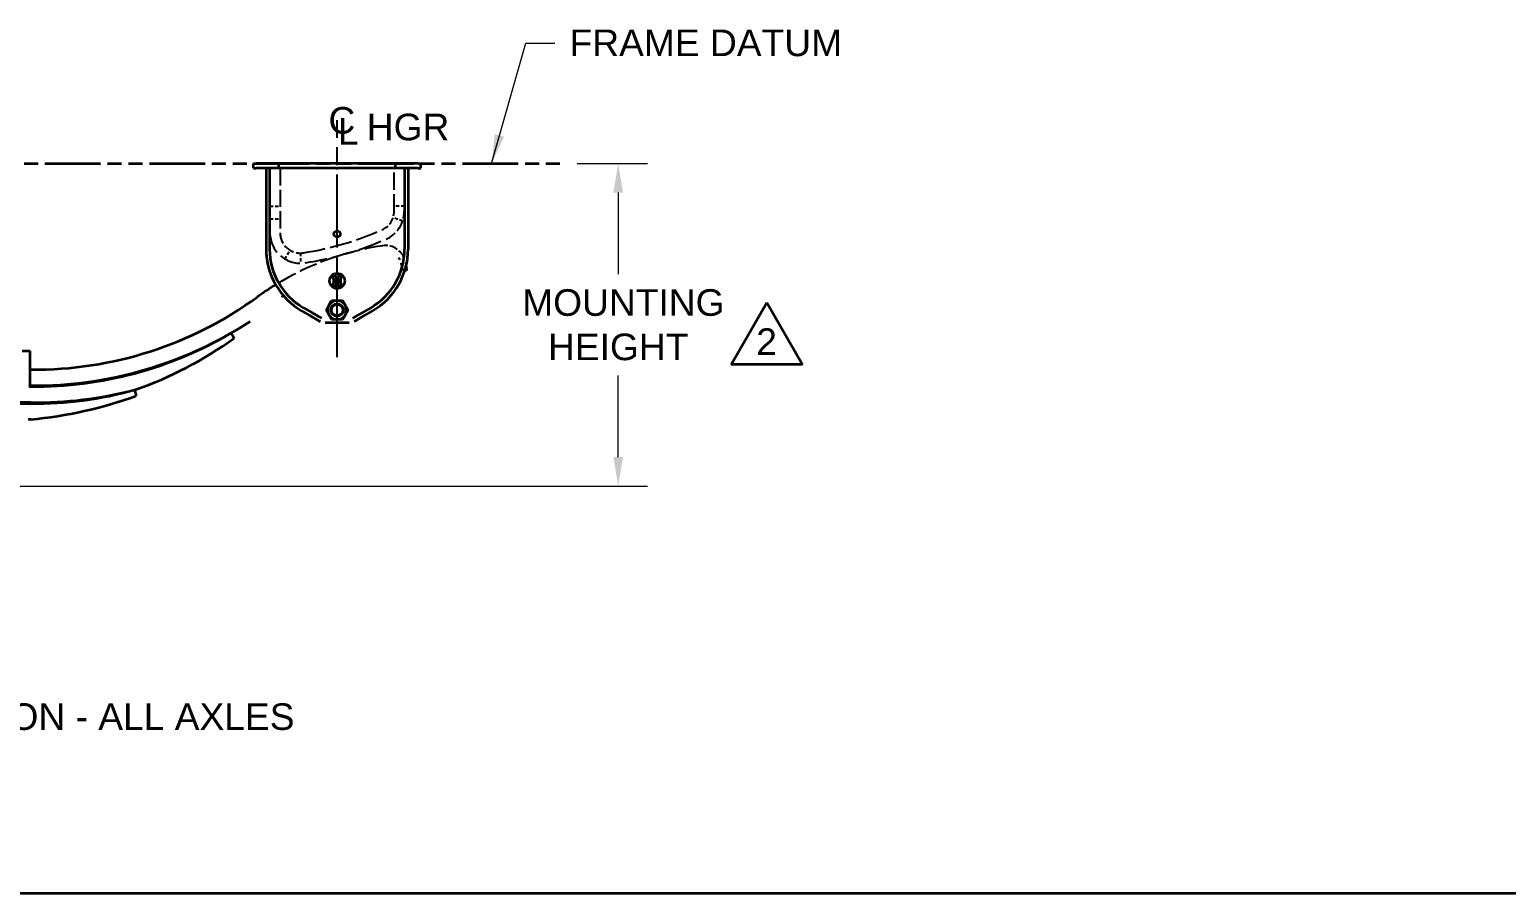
# Model space of a CAD drawing. Header units: inches. Extents: x 8 to 267, y 4 to 172.
# Drawn here: x 104.9 to 177.8, y 4.1 to 46.7 of the extents above; entities that cross this region are included whole.
import ezdxf
from ezdxf.enums import TextEntityAlignment as Align

# ---------------------------------------------------------------- set-up
doc = ezdxf.new("R2010")
doc.units = ezdxf.units.IN
doc.header["$LTSCALE"] = 8
doc.header["$MEASUREMENT"] = 0
for name, pattern in [('CHAIN', [0.7087, 0.4724, -0.0591, 0.1181, -0.0591]), ('DASHED', [0.2067, 0.1654, -0.0413]), ('DOUBLE_DASH_CHAIN', [1.2403, 0.6614, -0.0827, 0.1654, -0.0827, 0.1654, -0.0827])]:
    doc.linetypes.add(name, pattern=pattern)
for name, color, linetype, lineweight in [('Centerline(Hutchens)', 7, 'Continuous', 25), ('Dimensions(Hutchens)', 7, 'Continuous', 25), ('Hidden Edges(Hutchens)', 7, 'DASHED', 25), ('Phantom Lines(Hutchens)', 7, 'DOUBLE_DASH_CHAIN', 70), ('Sketch Geometry(Hutchens)', 7, 'Continuous', 35), ('Symbols(Hutchens)', 7, 'Continuous', 25), ('Visible Edges(Hutchens)', 7, 'Continuous', 35)]:
    doc.layers.add(name, color=color, linetype=linetype, lineweight=lineweight)
doc.styles.add('Hutchens .164', font='ARIAL.TTF')
doc.styles.add('Hutchens .180', font='ARIAL.TTF')
doc.dimstyles.new('HUTCHENS STD DIM X.XX', dxfattribs={"dimscale": 8, "dimtxt": 0.164, "dimasz": 0.18, "dimexe": 0.18, "dimexo": 0.0625, "dimgap": 0.09, "dimtad": 0, "dimtih": 1, "dimtoh": 1, "dimrnd": 1e-08, "dimzin": 4, "dimdsep": 46, "dimtxsty": 'Hutchens .164', "dimcen": 0.09, "dimclrd": 211, "dimclre": 211, "dimclrt": 7, "dimadec": 0, "dimazin": 1, "dimtfac": 0.762195, "dimtofl": 0, "dimtmove": 0, "dimatfit": 3, "dimfxl": 0, "dimtolj": 1, "dimtzin": 0, "dimlwd": 9, "dimlwe": 9, "dimarcsym": 0})
doc.dimstyles.new('HUTCHENS STD DIM X.XX$7', dxfattribs={"dimscale": 8, "dimtxt": 0.164, "dimasz": 0.18, "dimexe": 0.18, "dimexo": 0.0625, "dimgap": 0.09, "dimtad": 0, "dimtih": 1, "dimtoh": 1, "dimrnd": 1e-08, "dimzin": 4, "dimdsep": 46, "dimtxsty": 'Hutchens .164', "dimcen": 0.09, "dimclrd": 7, "dimclre": 211, "dimclrt": 7, "dimadec": 0, "dimazin": 1, "dimtfac": 0.762195, "dimtofl": 0, "dimtmove": 0, "dimatfit": 3, "dimfxl": 0, "dimtolj": 1, "dimtzin": 0, "dimlwd": 9, "dimlwe": 9, "dimarcsym": 0})

# ---------------------------------------------------------------- blocks, each defined once
blk = doc.blocks.new('Borders D-SIZE')
at = {"layer": 'Sketch Geometry(Hutchens)'}
blk.add_line((32.9537, 0.5117), (0.9537, 0.5117), dxfattribs=at)
at = {"layer": 'Symbols(Hutchens)', "color": 7}
for tag, p, height, style in [('PART_NO_001', (33.0044, 3.3072), 0.164, 'Hutchens .164'), ('REV_001', (32.9953, 1.6532), 0.18, 'Hutchens .180'), ('Sheet_number_001', (33.0516, 1.1699), 0.164, 'Hutchens .164'), ('SHTS_(TOTAL)_001', (33.0533, 0.7091), 0.164, 'Hutchens .164')]:
    blk.add_attdef(tag, p, '', height=height, rotation=270, dxfattribs=dict(at, style=style))
blk = doc.blocks.new('CL HGR')
at = {"layer": 'Symbols(Hutchens)', "color": 7, "char_height": 0.164, "attachment_point": 5, "style": 'Hutchens .164'}
for s, insert in [('C', (0.0294, -0.0028)), ('L', (0.068, -0.0698)), ('HGR', (0.4373, -0.044))]:
    blk.add_mtext(s, dxfattribs=dict(at, insert=insert))
blk = doc.blocks.new('*D58')
at = {"layer": 'Defpoints', "color": 0, "linetype": 'Continuous'}
for p in [(131.441, 40.095), (133.972, 40.095), (100.975, 24.174)]:
    blk.add_point(p, dxfattribs=at)
at = {"layer": 'Dimensions(Hutchens)', "color": 211, "linetype": 'Continuous', "lineweight": 9}
for p, q in [((131.941, 40.095), (135.412, 40.095)), ((133.972, 38.655), (133.972, 34.638)), ((133.972, 25.614), (133.972, 29.631)), ((101.475, 24.174), (135.412, 24.174))]:
    blk.add_line(p, q, dxfattribs=at)
at = {"layer": 'Dimensions(Hutchens)', "color": 211, "linetype": 'Continuous'}
for points in [[(133.732, 38.655), (134.212, 38.655), (133.972, 40.095)], [(133.732, 25.614), (134.212, 25.614), (133.972, 24.174)]]:
    blk.add_solid(points, dxfattribs=at)
at = {"layer": 'Dimensions(Hutchens)', "color": 7, "linetype": 'Continuous', "lineweight": 9, "insert": (133.972, 32.134), "char_height": 1.312, "attachment_point": 5, "style": 'Hutchens .164'}
blk.add_mtext('\\A1; MOUNTING\\PHEIGHT', dxfattribs=at)
blk = doc.blocks.new('FLAG')
at = {"layer": 'Sketch Geometry(Hutchens)'}
for p, q in [((-0.22, -0.1905), (0, 0.1905)), ((0, 0.1905), (0.22, -0.1905)), ((0.22, -0.1905), (-0.22, -0.1905))]:
    blk.add_line(p, q, dxfattribs=at)
at = {"layer": 'Symbols(Hutchens)', "color": 7, "style": 'Hutchens .164'}
blk.add_attdef('NO:', text='', height=0.164, dxfattribs=at).set_placement((-0.0034, -0.0497), align=Align.MIDDLE_CENTER)

msp = doc.modelspace()

# ---------------------------------------------------------------- linework, layer by layer
at = {"layer": 'Centerline(Hutchens)', "linetype": 'CHAIN', "ltscale": 0.954115}
msp.add_line((120.1101, 30.5368), (120.1101, 42.2351), dxfattribs=at)
at = {"layer": 'Hidden Edges(Hutchens)', "ltscale": 0.642537}
for p, q in [((116.7976, 36.6752), (116.7976, 39.8627)), ((117.2976, 39.8627), (117.2976, 36.6752)), ((122.9226, 37.7377), (122.9226, 39.8627)), ((123.4226, 39.8627), (123.4226, 37.7377))]:
    msp.add_line(p, q, dxfattribs=at)
at = {"layer": 'Hidden Edges(Hutchens)', "ltscale": 0.118944}
for p, q in [((116.7976, 37.9877), (117.2976, 37.9877)), ((123.4226, 37.9877), (122.9226, 37.9877)), ((116.7976, 37.3627), (117.2976, 37.3627)), ((123.3432, 37.2562), (122.8697, 37.4167)), ((117.5316, 35.3855), (117.7869, 35.8154)), ((118.3062, 35.6752), (118.3105, 35.1752))]:
    msp.add_line(p, q, dxfattribs=at)
at = {"layer": 'Hidden Edges(Hutchens)', "ltscale": 0.001489}
msp.add_line((123.2689, 35.1661), (123.2679, 35.1699), dxfattribs=at)
at = {"layer": 'Hidden Edges(Hutchens)', "ltscale": 0.298367}
msp.add_line((123.3497, 34.794), (123.2689, 35.1661), dxfattribs=at)
at = {"layer": 'Hidden Edges(Hutchens)', "ltscale": 0.084115}
msp.add_line((123.4805, 35.2019), (123.5076, 35.0219), dxfattribs=at)
at = {"layer": 'Hidden Edges(Hutchens)', "ltscale": 0.023474}
msp.add_line((123.4476, 34.8087), (123.3497, 34.794), dxfattribs=at)
at = {"layer": 'Hidden Edges(Hutchens)', "ltscale": 0.771961, "flags": 128}
msp.add_lwpolyline([(123.2004, 35.353), (123.1476, 35.4398)], dxfattribs=at)
at = {"layer": 'Hidden Edges(Hutchens)', "ltscale": 0.089693, "flags": 128}
msp.add_lwpolyline([(123.2004, 35.353), (123.2034, 35.3471)], dxfattribs=at)
at = {"layer": 'Hidden Edges(Hutchens)', "ltscale": 0.101731, "flags": 128}
msp.add_lwpolyline([(123.3994, 35.4699), (123.4047, 35.4583)], dxfattribs=at)
at = {"layer": 'Hidden Edges(Hutchens)', "ltscale": 0.275691}
msp.add_arc((121.9226, 37.7377), 1, 293.630861, 0, dxfattribs=at)
at = {"layer": 'Hidden Edges(Hutchens)', "ltscale": 0.413586}
msp.add_arc((121.9226, 37.7377), 1.5, 293.630861, 0, dxfattribs=at)
at = {"layer": 'Hidden Edges(Hutchens)', "ltscale": 0.784015}
msp.add_arc((118.2976, 36.6752), 1.5, 180, 279.041225, dxfattribs=at)
at = {"layer": 'Hidden Edges(Hutchens)', "ltscale": 0.411456}
msp.add_arc((118.2976, 36.6752), 1, 180, 279.041225, dxfattribs=at)
at = {"layer": 'Hidden Edges(Hutchens)', "ltscale": 0.814862}
msp.add_arc((115.9601, 51.3654), 15.875, 279.041225, 293.630861, dxfattribs=at)
at = {"layer": 'Hidden Edges(Hutchens)', "ltscale": 0.682576}
msp.add_arc((124.4315, 22.1643), 14.03, 98.559168, 121.606284, dxfattribs=at)
at = {"layer": 'Hidden Edges(Hutchens)', "ltscale": 0.840527}
msp.add_arc((115.9601, 51.3654), 16.375, 279.041225, 293.630861, dxfattribs=at)
at = {"layer": 'Hidden Edges(Hutchens)', "ltscale": 0.306081}
msp.add_arc((122.4922, 35.0492), 1, 24.876281, 98.558877, dxfattribs=at)
at = {"layer": 'Phantom Lines(Hutchens)', "lineweight": 35, "ltscale": 0.518808}
msp.add_line((79.9628, 40.0947), (131.441, 40.0947), dxfattribs=at)
at = {"layer": 'Visible Edges(Hutchens)'}
for p, q in [((115.9851, 40.0947), (116.1101, 40.0947)), ((115.9851, 39.8627), (115.9851, 40.0947)), ((117.2351, 40.0947), (116.1101, 40.0947)), ((117.6101, 40.0947), (117.2351, 40.0947)), ((117.2351, 39.8627), (117.2351, 40.0947)), ((120.0789, 40.0947), (117.6101, 40.0947)), ((120.1101, 40.0634), (120.0789, 40.0947)), ((120.0789, 40.0947), (120.1414, 40.0947)), ((120.1414, 40.0947), (120.1101, 40.0634)), ((122.6101, 40.0947), (120.1414, 40.0947)), ((122.9851, 40.0947), (122.6101, 40.0947)), ((124.1101, 40.0947), (122.9851, 40.0947)), ((122.9851, 39.8627), (122.9851, 40.0947)), ((124.1101, 40.0947), (124.2351, 40.0947)), ((124.2351, 39.8627), (124.2351, 40.0947)), ((115.9851, 39.8627), (116.1101, 39.8627)), ((117.2351, 39.8627), (116.1101, 39.8627)), ((116.6101, 39.8627), (116.6101, 35.8627)), ((116.7831, 39.8627), (116.7831, 35.8627)), ((117.6101, 39.8627), (117.2351, 39.8627)), ((120.0789, 39.8627), (117.6101, 39.8627)), ((120.0789, 39.8627), (120.1101, 39.8939)), ((120.0789, 39.8627), (120.1414, 39.8627)), ((120.1101, 39.8939), (120.1414, 39.8627)), ((122.6101, 39.8627), (120.1414, 39.8627)), ((122.9851, 39.8627), (122.6101, 39.8627)), ((124.1101, 39.8627), (122.9851, 39.8627)), ((123.4371, 39.8627), (123.4371, 35.8627)), ((123.6101, 39.8627), (123.6101, 35.8627)), ((124.1101, 39.8627), (124.2351, 39.8627)), ((123.5076, 35.0219), (123.5376, 34.8223)), ((119.8914, 34.4877), (119.8914, 34.4564)), ((120.0632, 34.5189), (119.9226, 34.5189)), ((119.9226, 34.4252), (119.9274, 34.4252)), ((119.9274, 34.4252), (119.9274, 34.1752)), ((120.0524, 34.4252), (120.0632, 34.4252)), ((120.0524, 34.4187), (120.0524, 34.4252)), ((120.0945, 34.4564), (120.0945, 34.4877)), ((120.1257, 34.4877), (120.1257, 34.4564)), ((120.2976, 34.5189), (120.157, 34.5189)), ((120.157, 34.4252), (120.1679, 34.4252)), ((120.1679, 34.4252), (120.1679, 34.4187)), ((120.2929, 34.4252), (120.2976, 34.4252)), ((120.2929, 34.1752), (120.2929, 34.4252)), ((120.3289, 34.4564), (120.3289, 34.4877)), ((123.5376, 34.8223), (123.4476, 34.8087)), ((119.8914, 34.1439), (119.8914, 34.1127)), ((119.9274, 34.1752), (119.9226, 34.1752)), ((119.9226, 34.0814), (120.0632, 34.0814)), ((120.0524, 34.1752), (120.0524, 34.1816)), ((120.0632, 34.1752), (120.0524, 34.1752)), ((120.0945, 34.1127), (120.0945, 34.1439)), ((120.1257, 34.1439), (120.1257, 34.1127)), ((120.1679, 34.1752), (120.157, 34.1752)), ((120.157, 34.0814), (120.2976, 34.0814)), ((120.1679, 34.1816), (120.1679, 34.1752)), ((120.2976, 34.1752), (120.2929, 34.1752)), ((120.3289, 34.1127), (120.3289, 34.1439)), ((118.3601, 32.8316), (118.7713, 32.5942)), ((118.4466, 32.9814), (118.8578, 32.744)), ((119.5685, 32.8627), (119.7039, 33.0972)), ((119.7039, 32.6282), (119.5685, 32.8627)), ((119.7039, 33.0972), (119.8393, 33.3317)), ((119.8393, 33.3317), (120.1101, 33.3317)), ((120.1101, 33.3317), (120.3809, 33.3317)), ((120.3809, 33.3317), (120.5163, 33.0972)), ((120.5163, 33.0972), (120.6517, 32.8627)), ((120.6517, 32.8627), (120.5163, 32.6282)), ((121.7736, 32.9814), (121.3624, 32.744)), ((121.8601, 32.8316), (121.4489, 32.5942)), ((118.7713, 32.5942), (119.2101, 32.3408)), ((118.8578, 32.744), (119.3456, 32.4624)), ((119.2101, 32.3408), (119.2695, 32.3066)), ((119.2695, 32.3066), (119.2728, 32.3047)), ((120.6974, 32.2377), (119.5228, 32.2377)), ((119.8393, 32.3937), (119.7039, 32.6282)), ((120.1101, 32.3937), (119.8393, 32.3937)), ((120.3809, 32.3937), (120.1101, 32.3937)), ((120.5163, 32.6282), (120.3809, 32.3937)), ((121.3624, 32.744), (120.8746, 32.4624)), ((120.9507, 32.3066), (120.9474, 32.3047)), ((121.0101, 32.3408), (120.9507, 32.3066)), ((121.4489, 32.5942), (121.0101, 32.3408)), ((114.8876, 31.7362), (115.0394, 31.4778)), ((104.584, 30.8544), (104.9598, 30.8517)), ((104.9598, 30.8517), (104.9471, 29.0521)), ((104.9533, 29.9268), (105.0158, 29.9263)), ((105.0102, 29.1384), (104.9477, 29.1388)), ((104.9474, 29.0888), (105.0099, 29.0884)), ((110.124, 28.9284), (110.204, 28.6399)), ((104.3602, 28.2549), (105.004, 28.2504)), ((105.0043, 28.3004), (104.3606, 28.3049)), ((104.9984, 27.474), (104.8734, 27.4637))]:
    msp.add_line(p, q, dxfattribs=at)
at = {"layer": 'Visible Edges(Hutchens)', "flags": 128}
for points in [[(117.4652, 33.5704), (117.3726, 33.504)], [(119.2728, 32.3047), (119.2763, 32.3027)], [(119.3456, 32.4624), (119.3477, 32.4588)], [(119.369, 32.3848), (119.3706, 32.3776)], [(120.8512, 32.3848), (120.8496, 32.3776)], [(120.8746, 32.4624), (120.8725, 32.4588)], [(120.9474, 32.3047), (120.9439, 32.3027)], [(104.9408, 29.1548), (104.942, 29.1412)]]:
    msp.add_lwpolyline(points, dxfattribs=at)
at = {"layer": 'Visible Edges(Hutchens)'}
for centre, radius in [((120.1101, 36.6127), 0.1563), ((120.1101, 34.3002), 0.375), ((120.1101, 34.3002), 0.0781), ((120.1101, 32.8627), 0.3126), ((120.1101, 32.8627), 0.3125), ((120.1101, 32.8627), 0.28)]:
    msp.add_circle(centre, radius, dxfattribs=at)
for centre, radius, start, end in [((120.1101, 35.8627), 3.5, 179.999996, 240), ((120.1101, 35.8627), 3.327, 179.999996, 240), ((120.1101, 35.8627), 3.327, 300, 0.000004), ((120.1101, 35.8627), 3.5, 300, 0.000004), ((119.9226, 34.4877), 0.0312, 90, 180), ((119.9226, 34.4564), 0.0313, 180, 270), ((120.1101, 34.3002), 0.117, 126.894057, 233.105943), ((120.0211, 34.4187), 0.0312, 306.894057, 0), ((120.0632, 34.4877), 0.0312, 0, 90), ((120.0632, 34.4564), 0.0312, 270, 0), ((120.157, 34.4877), 0.0312, 90, 180), ((120.157, 34.4564), 0.0312, 180, 270), ((120.1991, 34.4187), 0.0312, 180, 233.105943), ((120.1101, 34.3002), 0.117, 306.894057, 53.105943), ((120.2976, 34.4877), 0.0313, 0, 90), ((120.2976, 34.4564), 0.0312, 270, 0), ((105.1481, 48.6904), 18.7646, 269.596048, 306.01569), ((124.4315, 22.1643), 14.03, 121.606284, 126.015674), ((119.9226, 34.1439), 0.0312, 90, 180), ((119.9226, 34.1127), 0.0313, 180, 270), ((120.0211, 34.1816), 0.0312, 0, 53.105943), ((120.0632, 34.1439), 0.0312, 0, 90), ((120.0632, 34.1127), 0.0312, 270, 0), ((120.157, 34.1439), 0.0312, 90, 180), ((120.157, 34.1127), 0.0312, 180, 270), ((120.1991, 34.1816), 0.0312, 126.894057, 180), ((120.2976, 34.1439), 0.0313, 0, 90), ((120.2976, 34.1127), 0.0312, 270, 0), ((120.1101, 32.8627), 0.469, 150, 210), ((120.1101, 32.8627), 0.469, 90, 150), ((120.1101, 32.8627), 0.469, 30, 90), ((120.1101, 32.8627), 0.469, 330, 30), ((105.1481, 48.6905), 19.5526, 269.596048, 303.06086), ((120.1101, 32.8627), 0.469, 210, 270), ((120.1101, 32.8627), 0.469, 270, 330), ((105.1456, 48.3302), 19.2423, 269.596011, 300.416388), ((103.6224, 47.4401), 19.625, 289.514628, 305.573988), ((103.1303, 48.0192), 20.63, 275.195527, 290.05281), ((105.1356, 46.9268), 18.6769, 269.596206, 285.491333), ((105.1455, 48.3302), 20.0303, 269.596013, 284.391642), ((105.1455, 48.3302), 20.0303, 284.391642, 284.551394)]:
    msp.add_arc(centre, radius, start, end, dxfattribs=at)

# ---------------------------------------------------------------- block references
at = {"xscale": 8, "yscale": 8, "zscale": 8}
for name, p in [('Borders D-SIZE', (0, 0)), ('CL HGR', (120.1101, 42.2351))]:
    msp.add_blockref(name, p, dxfattribs=at)
ref = msp.add_blockref('FLAG', (141.2974, 31.7072), dxfattribs=dict(xscale=8, yscale=8, zscale=8))
ref.add_attrib('NO:_001', '2', (140.7821, 30.651), dxfattribs={"layer": 'Symbols(Hutchens)', "color": 7, "height": 1.312, "style": 'Hutchens .164'})

# ---------------------------------------------------------------- texts
at = {"layer": 'Symbols(Hutchens)', "color": 7, "char_height": 1.312, "attachment_point": 5, "style": 'Hutchens .164'}
for s, insert, width in [('{FRAME DATUM}', (138.2945, 46.0336), 13.443999), ('{INVERTED U-BOLT OPTION - ALL AXLES}', (100.3409, 12.8043), 39.230636)]:
    msp.add_mtext(s, dxfattribs=dict(at, insert=insert, width=width))

# ---------------------------------------------------------------- dimensions: what is measured, and where the dimension line sits
at = {"layer": 'Dimensions(Hutchens)', "color": 211, "linetype": 'Continuous', "lineweight": 9}
dim = msp.add_linear_dim(base=(133.9725, 40.0947), p1=(100.9751, 24.1743), p2=(131.441, 40.0947), angle=270, text=' MOUNTING\\PHEIGHT', dimstyle='HUTCHENS STD DIM X.XX', override={"dimdec": 2, "dimtp": 0, "dimtm": 0, "dimtdec": 2, "dimatfit": 1}, dxfattribs=at)
dim.commit()
dim.dimension.update_dxf_attribs({"geometry": '*D58', "text_midpoint": (133.9725, 32.1345), "dimtype": 160})

# ---------------------------------------------------------------- leaders
at = {"layer": 'Symbols(Hutchens)', "color": 7, "linetype": 'Continuous', "lineweight": 9, "annotation_type": 0, "has_hookline": 1, "hookline_direction": 0, "text_width": 13.1513}
msp.add_leader([(127.7283, 40.0947), (129.4125, 46.0336), (130.8525, 46.0336)], dimstyle='HUTCHENS STD DIM X.XX$7', override={"dimtad": 0}, dxfattribs=at)

doc.saveas('drawing.dxf')
